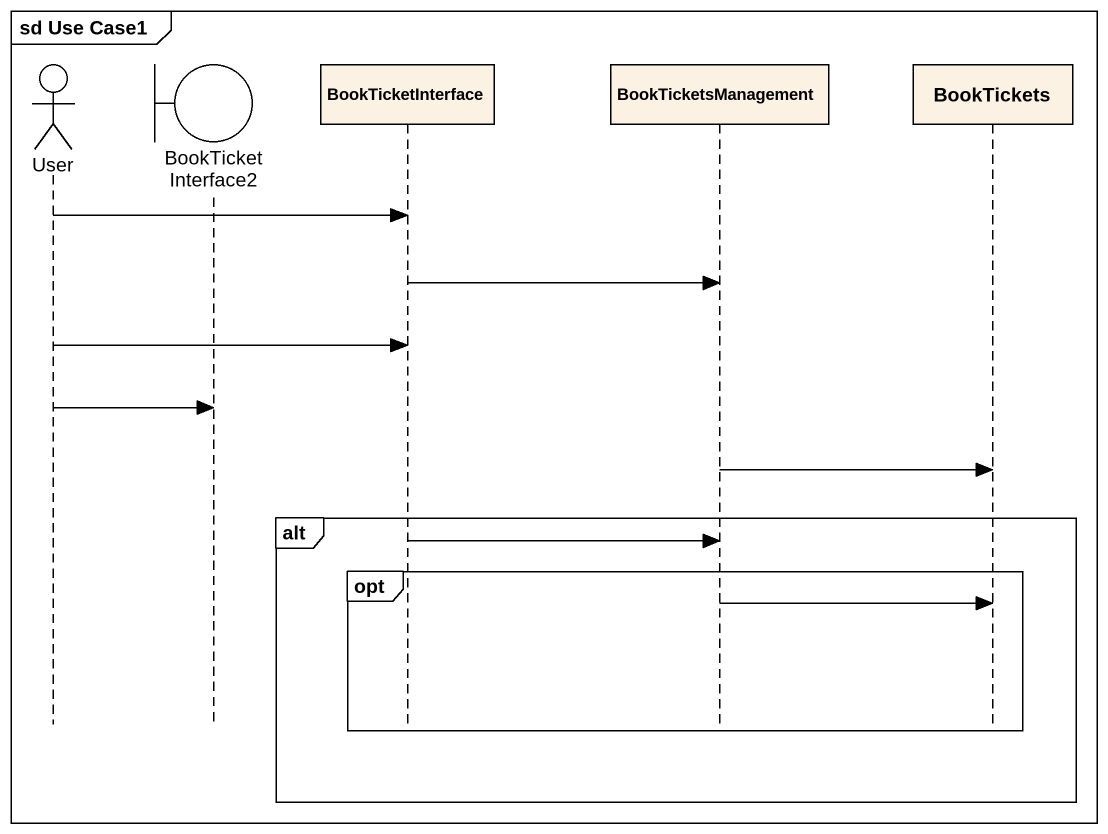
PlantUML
@startuml
mainframe sd Use Case1
hide footbox
actor User
boundary BookTicketInterface2
participant BookTicketInterface
participant BookTicketsManagement
participant BookTickets

User -> BookTicketInterface
BookTicketInterface -> BookTicketsManagement
User -> BookTicketInterface
User -> BookTicketInterface2
BookTicketsManagement -> BookTickets
alt
  BookTicketInterface -> BookTicketsManagement
  opt
    BookTicketsManagement -> BookTickets
  end
end
@enduml
